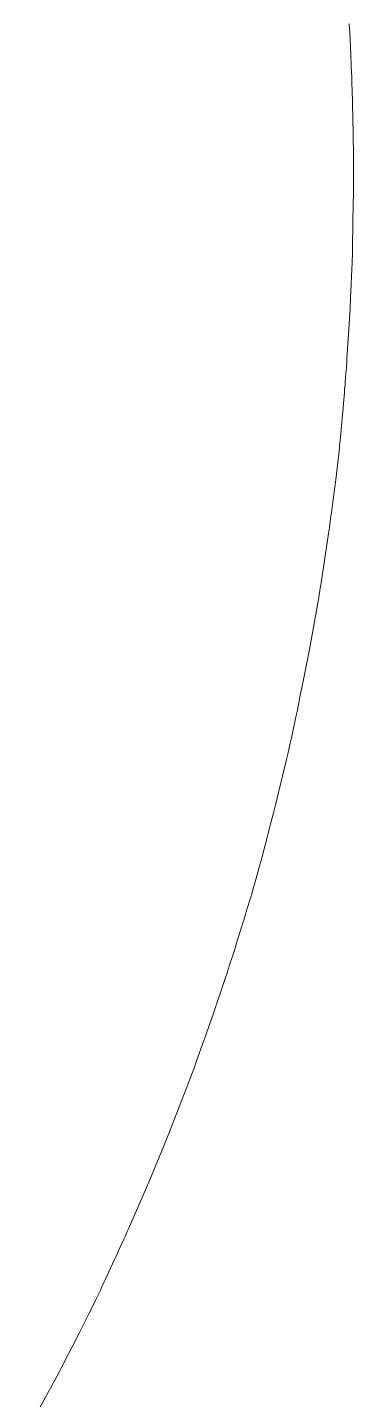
# Model space of a CAD drawing. Header units: metres. Extents: x 3 to 1027712, y 40 to 4430649.
# Drawn here: x 1027080 to 1027712, y 4422655 to 4425320 of the extents above; entities that cross this region are included whole.
import ezdxf

# ---------------------------------------------------------------- set-up
doc = ezdxf.new("R2010")
doc.units = ezdxf.units.M
doc.header["$MEASUREMENT"] = 0
doc.layers.add('RN_LIC_5_km', color=7, linetype='Continuous', lineweight=9, true_color=0xe5f2bf)
doc.layers.add('RN_ZEPA_5_km', color=7, linetype='Continuous', lineweight=9, true_color=0xc2d3f2)

msp = doc.modelspace()

# ---------------------------------------------------------------- linework, layer by layer
at = {"layer": 'RN_LIC_5_km'}
msp.add_lwpolyline([(1027704.2, 4425327.1), (1027704.8, 4425316.1), (1027705.1, 4425310.5), (1027707.1, 4425266.7), (1027707.4, 4425261.2), (1027707.8, 4425250.3), (1027708, 4425244.8), (1027708.8, 4425222.8), (1027709, 4425217.4), (1027709.3, 4425206.4), (1027709.5, 4425200.9), (1027711.7, 4425113.4), (1027711.9, 4425102.5), (1027712.2, 4425080.6), (1027712.3, 4425069.7), (1027712.4, 4425025.9), (1027712.4, 4425015), (1027712.2, 4424993.1), (1027712, 4424982.1), (1027710.4, 4424894.7), (1027710.1, 4424883.7), (1027709.5, 4424861.8), (1027709.1, 4424850.9), (1027707.3, 4424807.2), (1027706.8, 4424796.2), (1027705.7, 4424774.4), (1027705, 4424763.5), (1027699.6, 4424676.1), (1027699.2, 4424670.7), (1027698.5, 4424659.8), (1027698.1, 4424654.4), (1027696.5, 4424632.6), (1027696.1, 4424627.2), (1027695.2, 4424616.3), (1027694.8, 4424610.9), (1027691.1, 4424567.4), (1027690.6, 4424562), (1027689.7, 4424551.2), (1027689.2, 4424545.8), (1027687.1, 4424524.2), (1027686.6, 4424518.9), (1027685.5, 4424508.2), (1027685, 4424503), (1027684.3, 4424497.3), (1027683.1, 4424486.2), (1027682.5, 4424480.7), (1027679.9, 4424458.8), (1027679.2, 4424453.3), (1027677.9, 4424442.3), (1027677.2, 4424436.8), (1027671.6, 4424393.3), (1027670.9, 4424387.9), (1027669.4, 4424377), (1027668.7, 4424371.6), (1027665.6, 4424349.8), (1027664.9, 4424344.4), (1027663.3, 4424333.5), (1027662.5, 4424328.1), (1027649.4, 4424241.6), (1027647.7, 4424230.8), (1027644.2, 4424209.2), (1027642.4, 4424198.4), (1027635, 4424155.3), (1027633, 4424144.5), (1027629.1, 4424123), (1027627, 4424112.2), (1027611.9, 4424037.3), (1027609.8, 4424026.5), (1027607.7, 4424015.7), (1027603.5, 4423994.2), (1027601.1, 4423983.6), (1027592, 4423940.7), (1027589.6, 4423930.1), (1027584.7, 4423908.7), (1027582.1, 4423898.1), (1027561.6, 4423813), (1027560.3, 4423807.7), (1027557.7, 4423797.2), (1027556.4, 4423791.9), (1027551, 4423770.7), (1027549.6, 4423765.4), (1027546.9, 4423754.9), (1027545.5, 4423749.6), (1027534.4, 4423707.4), (1027533, 4423702.2), (1027530.1, 4423691.7), (1027528.7, 4423686.5), (1027522.9, 4423665.5), (1027521.5, 4423660.4), (1027518.6, 4423650), (1027517.1, 4423645), (1027515.5, 4423639.5), (1027512.4, 4423628.8), (1027510.8, 4423623.5), (1027504.5, 4423602.3), (1027502.9, 4423597.1), (1027499.6, 4423586.5), (1027498, 4423581.2), (1027484.9, 4423539.4), (1027483.3, 4423534.1), (1027480, 4423523.7), (1027478.3, 4423518.5), (1027471.5, 4423497.6), (1027469.8, 4423492.4), (1027466.4, 4423481.9), (1027464.6, 4423476.7), (1027436.7, 4423393.8), (1027433.2, 4423383.4), (1027426, 4423362.8), (1027422.3, 4423352.5), (1027407.5, 4423311.3), (1027403.7, 4423301), (1027396.1, 4423280.5), (1027392.2, 4423270.3), (1027360.7, 4423188.6), (1027356.7, 4423178.5), (1027348.6, 4423158.1), (1027344.5, 4423148), (1027327.9, 4423107.5), (1027323.7, 4423097.4), (1027315.2, 4423077.3), (1027310.8, 4423067.2), (1027275.8, 4422987), (1027273.6, 4422982), (1027269.2, 4422972), (1027267, 4422967.1), (1027258, 4422947.2), (1027255.8, 4422942.2), (1027251.3, 4422932.3), (1027249, 4422927.3), (1027230.6, 4422887.7), (1027228.4, 4422882.8), (1027223.7, 4422872.9), (1027221.4, 4422868), (1027212.1, 4422848.4), (1027209.8, 4422843.6), (1027205.1, 4422833.9), (1027202.8, 4422829.2), (1027200.3, 4422824.1), (1027195.4, 4422814.1), (1027192.9, 4422809.1), (1027183, 4422789.4), (1027180.5, 4422784.5), (1027175.4, 4422774.7), (1027172.9, 4422769.8), (1027152.8, 4422730.8), (1027150.3, 4422725.9), (1027145.2, 4422716.2), (1027142.6, 4422711.3), (1027132.3, 4422692), (1027129.7, 4422687.1), (1027124.5, 4422677.5), (1027121.9, 4422672.7), (1027080.1, 4422595.8)], dxfattribs=at)
at = {"layer": 'RN_ZEPA_5_km'}
msp.add_lwpolyline([(1027704.2, 4425327.1), (1027704.8, 4425316.1), (1027705.1, 4425310.5), (1027707.1, 4425266.7), (1027707.4, 4425261.2), (1027707.8, 4425250.3), (1027708, 4425244.8), (1027708.8, 4425222.8), (1027709, 4425217.4), (1027709.3, 4425206.4), (1027709.5, 4425200.9), (1027711.7, 4425113.4), (1027711.9, 4425102.5), (1027712.2, 4425080.6), (1027712.3, 4425069.7), (1027712.4, 4425025.9), (1027712.4, 4425015), (1027712.2, 4424993.1), (1027712, 4424982.1), (1027710.4, 4424894.7), (1027710.1, 4424883.7), (1027709.5, 4424861.8), (1027709.1, 4424850.9), (1027707.3, 4424807.2), (1027706.8, 4424796.2), (1027705.7, 4424774.4), (1027705, 4424763.5), (1027699.6, 4424676.1), (1027699.2, 4424670.7), (1027698.5, 4424659.8), (1027698.1, 4424654.4), (1027696.5, 4424632.6), (1027696.1, 4424627.2), (1027695.2, 4424616.3), (1027694.8, 4424610.9), (1027691.1, 4424567.4), (1027690.6, 4424562), (1027689.7, 4424551.2), (1027689.2, 4424545.8), (1027687.1, 4424524.2), (1027686.6, 4424518.9), (1027685.5, 4424508.2), (1027685, 4424503), (1027684.3, 4424497.3), (1027683.1, 4424486.2), (1027682.5, 4424480.7), (1027679.9, 4424458.8), (1027679.2, 4424453.3), (1027677.9, 4424442.3), (1027677.2, 4424436.8), (1027671.6, 4424393.3), (1027670.9, 4424387.9), (1027669.4, 4424377), (1027668.7, 4424371.6), (1027665.6, 4424349.8), (1027664.9, 4424344.4), (1027663.3, 4424333.5), (1027662.5, 4424328.1), (1027649.4, 4424241.6), (1027647.7, 4424230.8), (1027644.2, 4424209.2), (1027642.4, 4424198.4), (1027635, 4424155.3), (1027633, 4424144.5), (1027629.1, 4424123), (1027627, 4424112.2), (1027611.9, 4424037.3), (1027609.8, 4424026.5), (1027607.7, 4424015.7), (1027603.5, 4423994.2), (1027601.1, 4423983.6), (1027592, 4423940.7), (1027589.6, 4423930.1), (1027584.7, 4423908.7), (1027582.1, 4423898.1), (1027561.6, 4423813), (1027560.3, 4423807.7), (1027557.7, 4423797.2), (1027556.4, 4423791.9), (1027551, 4423770.7), (1027549.6, 4423765.4), (1027546.9, 4423754.9), (1027545.5, 4423749.6), (1027534.4, 4423707.4), (1027533, 4423702.2), (1027530.1, 4423691.7), (1027528.7, 4423686.5), (1027522.9, 4423665.5), (1027521.5, 4423660.4), (1027518.6, 4423650), (1027517.1, 4423645), (1027515.5, 4423639.5), (1027512.4, 4423628.8), (1027510.8, 4423623.5), (1027504.5, 4423602.3), (1027502.9, 4423597.1), (1027499.6, 4423586.5), (1027498, 4423581.2), (1027484.9, 4423539.4), (1027483.3, 4423534.1), (1027480, 4423523.7), (1027478.3, 4423518.5), (1027471.5, 4423497.6), (1027469.8, 4423492.4), (1027466.4, 4423481.9), (1027464.6, 4423476.7), (1027436.7, 4423393.8), (1027433.2, 4423383.4), (1027426, 4423362.8), (1027422.3, 4423352.5), (1027407.5, 4423311.3), (1027403.7, 4423301), (1027396.1, 4423280.5), (1027392.2, 4423270.3), (1027360.7, 4423188.6), (1027356.7, 4423178.5), (1027348.6, 4423158.1), (1027344.5, 4423148), (1027327.9, 4423107.5), (1027323.7, 4423097.4), (1027315.2, 4423077.3), (1027310.8, 4423067.2), (1027275.8, 4422987), (1027273.6, 4422982), (1027269.2, 4422972), (1027267, 4422967.1), (1027258, 4422947.2), (1027255.8, 4422942.2), (1027251.3, 4422932.3), (1027249, 4422927.3), (1027230.6, 4422887.7), (1027228.4, 4422882.8), (1027223.7, 4422872.9), (1027221.4, 4422868), (1027212.1, 4422848.4), (1027209.8, 4422843.6), (1027205.1, 4422833.9), (1027202.8, 4422829.2), (1027200.3, 4422824.1), (1027195.4, 4422814.1), (1027192.9, 4422809.1), (1027183, 4422789.4), (1027180.5, 4422784.5), (1027175.4, 4422774.7), (1027172.9, 4422769.8), (1027152.8, 4422730.8), (1027150.3, 4422725.9), (1027145.2, 4422716.2), (1027142.6, 4422711.3), (1027132.3, 4422692), (1027129.7, 4422687.1), (1027124.5, 4422677.5), (1027121.9, 4422672.7), (1027080.1, 4422595.8)], dxfattribs=at)

doc.saveas('drawing.dxf')
